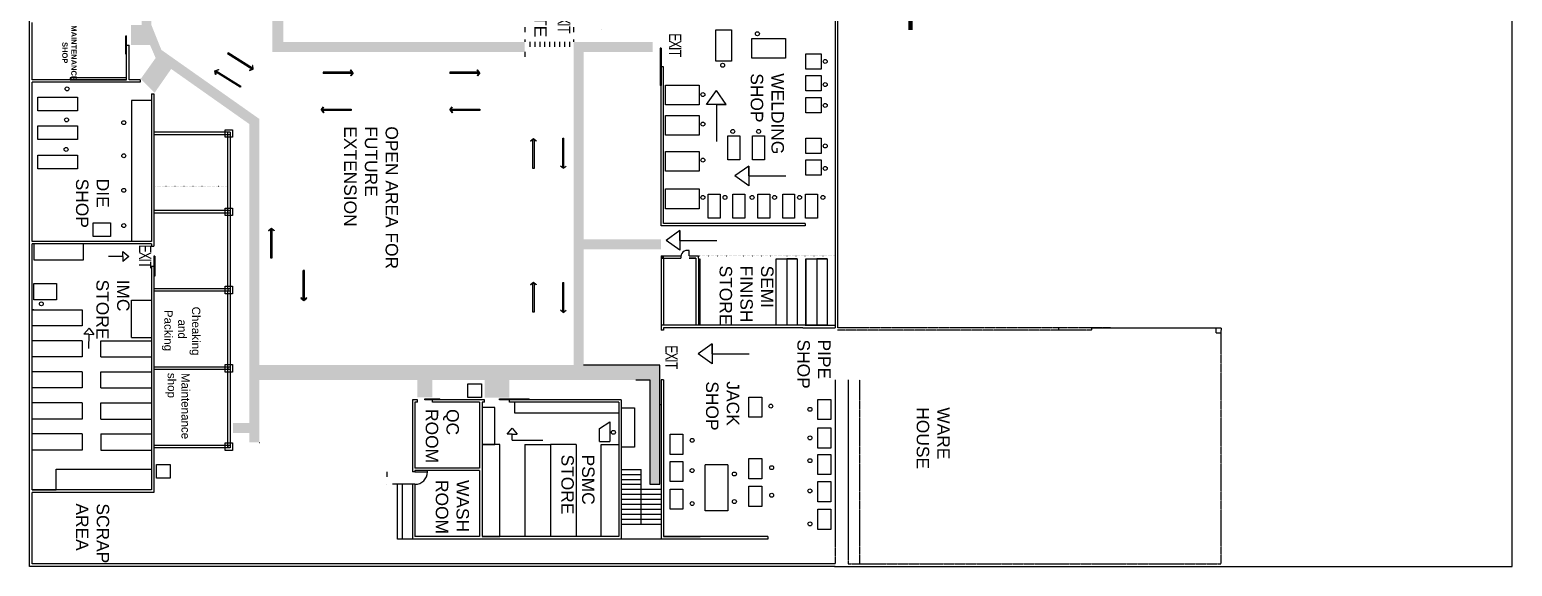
# Model space of a CAD drawing. Header units: inches. Extents: x 8624 to 20537, y 780 to 7738.
# Drawn here: x 8624 to 12202, y 3916 to 5212 of the extents above; entities that cross this region are included whole.
import ezdxf

# ---------------------------------------------------------------- set-up
doc = ezdxf.new("R2010")
doc.units = ezdxf.units.IN
doc.header["$MEASUREMENT"] = 0
for name, pattern in [('ACAD_ISO03W100', [30, 12, -18]), ('ACAD_ISO07W100', [3, 0, -3]), ('HIDDEN2', [0.1875, 0.125, -0.0625])]:
    doc.linetypes.add(name, pattern=pattern)
doc.styles.get("Standard").update_dxf_attribs({"font": 'arial.ttf'})
picture_1 = doc.add_image_def('image1.jpg', size_in_pixel=(225, 225))
pattern_1 = [(138.012788, (7853.9212, 5653.37416), (-90, 80), [1.34536, -133.19088]), (94.96974, (7852.9212, 5654.27416), (10, -120), [2.30868, -228.559248]), (42.510447, (7852.7212, 5656.57416), (-110, -100), [1.62788, -161.160326]), (177.273689, (7850.2212, 5660.47416), (200, -10), [2.10238, -208.13558]), (202.833654, (7848.1212, 5660.57416), (120, 50), [2.06155, -204.09373]), (267.273689, (7846.2212, 5659.77416), (10, 200), [2.10238, -208.13558]), (307.69424, (7846.1212, 5657.67416), (-100, 130), [2.78029, -275.248485]), (342.255328, (7847.8212, 5655.47416), (220, -70), [2.62488, -259.863215]), (31.429566, (7850.3212, 5654.67416), (130, 80), [2.1095, -208.84073]), (85.23636, (7852.1212, 5655.7742), (-10, -110), [2.40832, -118.007626]), (132.397438, (7852.3212, 5658.17416), (-110, 120), [3.11448, -308.33375]), (48.814075, (7850.1212, 5650.5742), (60, 70), [1.06301, -105.238448]), (81.469234, (7850.8212, 5651.37416), (-20, -130), [2.02237, -200.215114]), (135, (7851.121, 5653.374), (-10, 3e-15), [1.41421, -12.727926]), (113.19859, (7852.3212, 5654.0742), (20, -50), [0.76158, -75.39615]), (201.80141, (7852.0212, 5654.7742), (30, 10), [1.07703, -52.774618]), (300.96376, (7851.0212, 5654.3742), (20, -30), [1.74929, -56.56023]), (71.56505, (7851.9212, 5652.8742), (-10, -20), [1.26491, -30.357867]), (286.38954, (7852.0212, 5660.57416), (30, -100), [1.772, -175.42845]), (340.346176, (7852.5212, 5658.87416), (-110, 40), [1.48661, -147.174077]), (203.19859, (7853.9212, 5652.8742), (50, 20), [1.52315, -74.63458]), (253.61046, (7852.5212, 5652.27416), (30, 100), [1.772, -175.42845]), (249.443955, (7845.8212, 5660.5742), (20, 50), [1.7088, -83.731237]), (204.77514, (7845.2212, 5658.97416), (110, 50), [1.43178, -141.74643]), (336.80141, (7843.9212, 5652.7742), (50, -20), [1.52315, -74.63458]), (287.354025, (7845.3212, 5652.17416), (-40, 130), [1.67631, -165.954236]), (339.443955, (7843.9212, 5657.6742), (-50, 20), [0.8544, -84.585637]), (11.30993, (7843.9212, 5653.3742), (40, 10), [0.5099, -50.480295]), (75.96376, (7844.4212, 5653.4742), (-10, -30), [2.06155, -39.169506]), (96.009006, (7844.9212, 5655.47416), (10, -100), [1.9105, -189.139232]), (213.69007, (7850.1212, 5654.3742), (20, 10), [1.44222, -34.613293]), (263.157227, (7848.9212, 5653.57416), (-20, -170), [2.51794, -249.275626]), (330.945396, (7848.6212, 5651.0742), (-70, 40), [1.02956, -101.92674]), (360, (7849.521, 5650.574), (10, 10), [0.6, -9.4]), (30.256437, (7845.2212, 5655.67416), (-70, -40), [1.38924, -137.5352]), (318.012788, (7846.4212, 5656.37416), (90, -80), [2.69072, -131.84552]), (270, (7848.421, 5654.574), (10, -10), [2.6, -7.4]), (235.304846, (7848.4212, 5651.97416), (-70, -100), [1.58114, -156.532743]), (164.054604, (7847.5212, 5650.6742), (-40, 10), [1.45602, -71.34508]), (117.645975, (7846.1212, 5651.07416), (-100, 190), [2.37065, -234.694742]), (85.426079, (7845.0212, 5653.17416), (10, 130), [2.50799, -248.290734])]

msp = doc.modelspace()

# ---------------------------------------------------------------- hatches: boundary and pattern name
h = msp.add_hatch()
h.set_pattern_fill('GRAVEL', color=4, scale=10, angle=-90)
h.set_pattern_definition(pattern_1)
edge = h.paths.add_edge_path()
edge.add_line((8842, 6721.5), (8787.5, 6721.5))
edge.add_line((8787.5, 6721.5), (8787.5, 6687.1))
edge.add_line((8787.5, 6687.1), (8806, 6687.1))
edge.add_line((8806, 6687.1), (8806, 6487.3))
edge.add_arc((8805.4, 6449.8), 37.5, 22.3925, 89.0823, ccw=False)
edge.add_line((8840.1, 6464.1), (8842, 6464.1))
edge.add_line((8842, 6464.1), (8842, 6476.1))
edge.add_line((8842, 6476.1), (8893.5, 6476.1))
edge.add_line((8893.5, 6476.1), (8893.5, 5855.6))
edge.add_line((8893.5, 5855.6), (8868.5, 5855.6))
edge.add_line((8868.5, 5855.6), (8868.5, 5772.6))
edge.add_line((8868.5, 5772.6), (8893.5, 5772.6))
edge.add_line((8893.5, 5772.6), (8893.5, 5466.1))
edge.add_line((8893.5, 5466.1), (8866.4, 5466.1))
edge.add_line((8866.4, 5466.1), (8866.4, 5382.1))
edge.add_line((8866.4, 5382.1), (8893.5, 5382.1))
edge.add_line((8893.5, 5382.1), (8893.5, 5223.1))
edge.add_line((8893.5, 5223.1), (8868.4, 5223.1))
edge.add_line((8868.4, 5223.1), (8868.4, 5175.1))
edge.add_line((8868.4, 5175.1), (8914.1, 5175.1))
edge.add_line((8914.1, 5175.1), (8927.6, 5143.8))
edge.add_line((8927.6, 5143.8), (8891.8, 5093.5))
edge.add_line((8891.8, 5093.5), (8925.3, 5060))
edge.add_line((8925.3, 5060), (8965.1, 5117.3))
edge.add_line((8965.1, 5117.3), (9154.1, 4984))
edge.add_line((9154.1, 4984), (9154.1, 4262.5))
edge.add_line((9154.1, 4262.5), (9114.4, 4262.5))
edge.add_line((9114.4, 4262.5), (9114.4, 4238.5))
edge.add_line((9114.4, 4238.5), (9154.1, 4238.5))
edge.add_line((9154.1, 4238.5), (9154.1, 4215.6))
edge.add_line((9154.1, 4215.6), (9178.1, 4215.6))
edge.add_line((9178.1, 4215.6), (9178.1, 4996.5))
edge.add_line((9178.1, 4996.5), (8941.5, 5163.3))
edge.add_line((8941.5, 5163.3), (8917.5, 5223.1))
edge.add_line((8917.5, 5223.1), (8917.5, 6500.1))
edge.add_line((8917.5, 6500.1), (8893.5, 6500.1))
edge.add_line((8893.5, 6500.1), (8893.5, 6500.1))
edge.add_line((8893.5, 6500.1), (8842, 6500.1))
edge.add_line((8842, 6500.1), (8842, 6721.5))
h = msp.add_hatch()
h.set_pattern_fill('GRAVEL', color=4, scale=10, angle=-90)
h.set_pattern_definition(pattern_1)
h.paths.add_polyline_path([(9761.2, 5158.5), (9818.5, 5158.5), (9818.5, 5182.5), (9760.2, 5182.5), (9235.5, 5182.5), (9235.5, 5218.5), (9235.5, 5728.5), (9209.3, 5728.5), (9209.3, 5727.8), (9209.3, 5218.5), (9209.3, 5158.5)])
h = msp.add_hatch()
h.set_pattern_fill('GRAVEL', color=4, scale=10, angle=-90)
h.set_pattern_definition(pattern_1)
h.paths.add_polyline_path([(9960.5, 4402.5), (9960.5, 4435.8), (9960.5, 4490), (9960.5, 4630.5), (9960.5, 4678.5), (9960.5, 4682.1), (10147.5, 4682.1), (10147.5, 4706.1), (9960.5, 4706.1), (9960.5, 4738.5), (9960.5, 5158.5), (10124.4, 5158.5), (10127.5, 5158.5), (10127.5, 5182.5), (9936.5, 5182.5), (9936.5, 5158.5), (9936.5, 4739), (9936.5, 4631.1), (9936.5, 4490), (9936.5, 4402.5)])
h = msp.add_hatch()
h.set_pattern_fill('GRAVEL', color=4, scale=10, angle=-90)
h.set_pattern_definition(pattern_1)
h.paths.add_polyline_path([(10113.1, 4366.5), (10120.2, 4366.5), (10120.2, 4114.5), (10144.2, 4114.5), (10144.2, 4366.5), (10144.2, 4402.5), (9960.5, 4402.5), (9936.5, 4402.5), (9721.5, 4402.5), (9559.5, 4402.5), (9485.2, 4402.5), (9316.1, 4402.5), (9178.1, 4402.5), (9178.1, 4366.5), (9316.1, 4366.5), (9509.2, 4366.5), (9559.5, 4366.5), (9559.5, 4324.6), (9595.8, 4324.6), (9595.8, 4366.5), (9721.5, 4366.5), (9721.5, 4323.5), (9781.5, 4323.5), (9781.5, 4366.5), (9936.5, 4366.5), (9960.5, 4366.5), (10074.7, 4366.5), (10089.1, 4366.5)])

# ---------------------------------------------------------------- linework, layer by layer
at = {"color": 73}
for p, q in [((12202, 3916.5), (12202, 7155.8)), ((8623.5, 3916.5), (8623.5, 7113.1)), ((10573.5, 7114.5), (10573.5, 4492.5)), ((8707.5, 3916.5), (8623.5, 3916.5)), ((10567.5, 3916.5), (8707.5, 3916.5)), ((10567.5, 3916.5), (10566, 3916.5)), ((10566, 3916.5), (12202, 3916.5))]:
    msp.add_line(p, q, dxfattribs=at)
for p, q in [((10567.5, 6412.5), (10567.5, 4498.5)), ((8629.5, 5091.1), (8629.5, 5229.1)), ((8857.5, 5175.1), (8863.5, 5175.1)), ((8857.5, 5091.1), (8857.5, 5153.1)), ((8863.5, 5091.1), (8863.5, 5175.1)), ((9102.7, 5156.6), (9101.1, 5154.1)), ((9160, 5116.5), (9101.1, 5154.1)), ((9161.6, 5119.1), (9102.7, 5156.6)), ((9160, 5116.5), (9161.6, 5119.1)), ((9160, 5116.5), (9161.6, 5119.1)), ((10153.5, 5122.5), (10147.5, 5122.5)), ((10147.5, 4738.5), (10147.5, 5122.5)), ((10153.5, 4744.5), (10153.5, 5122.5)), ((8857.5, 5091.1), (8629.5, 5091.1)), ((8629.5, 4701.1), (8629.5, 5085.1)), ((8890, 5085.1), (8629.5, 5085.1)), ((8890, 5091.1), (8863.5, 5091.1)), ((8890, 5091.1), (8890, 5085.1)), ((9402, 5109.2), (9332.1, 5109.2)), ((9332.1, 5109.2), (9332.1, 5106.2)), ((9402, 5106.2), (9332.1, 5106.2)), ((9398.2, 5114.2), (9399, 5114.8)), ((9403.2, 5107.7), (9398.2, 5114.2)), ((9403.2, 5107.7), (9398.2, 5101.2)), ((9398.2, 5101.2), (9399, 5100.6)), ((9404.4, 5107.7), (9399, 5114.8)), ((9404.4, 5107.7), (9399, 5100.6)), ((9402, 5106.2), (9402, 5109.2)), ((9707.7, 5109.2), (9637.8, 5109.2)), ((9637.8, 5109.2), (9637.8, 5106.2)), ((9707.7, 5106.2), (9637.8, 5106.2)), ((9703.8, 5114.2), (9704.6, 5114.8)), ((9708.8, 5107.7), (9703.8, 5114.2)), ((9708.8, 5107.7), (9703.8, 5101.2)), ((9703.8, 5101.2), (9704.6, 5100.6)), ((9710.1, 5107.7), (9704.6, 5114.8)), ((9710.1, 5107.7), (9704.6, 5100.6)), ((9707.7, 5106.2), (9707.7, 5109.2)), ((8917.5, 5057.5), (8917.5, 4701.1)), ((8923.5, 5057.5), (8923.5, 4701.1)), ((9327.3, 5018.4), (9332.8, 5025.5)), ((9327.3, 5018.4), (9332.8, 5011.3)), ((9328.6, 5018.4), (9333.6, 5024.9)), ((9328.6, 5018.4), (9333.6, 5011.9)), ((9333.6, 5011.9), (9332.8, 5011.3)), ((9637.8, 5018.4), (9643.2, 5025.5)), ((9637.8, 5018.4), (9643.2, 5011.3)), ((9639, 5018.4), (9644, 5024.9)), ((9639, 5018.4), (9644, 5011.9)), ((9644, 5011.9), (9643.2, 5011.3)), ((9101.5, 4964.5), (8923.5, 4964.5)), ((9101.5, 4958.5), (8923.5, 4958.5)), ((9095.5, 4952.5), (9095.5, 4970.5)), ((9095.5, 4970.5), (9113.5, 4970.5)), ((9113.5, 4952.5), (9095.5, 4952.5)), ((9101.5, 4958.5), (9101.5, 4964.5)), ((9107.5, 4964.5), (9101.5, 4964.5)), ((9101.5, 4775.5), (9101.5, 4964.5)), ((9107.5, 4958.5), (9101.5, 4958.5)), ((9107.5, 4964.5), (9107.5, 4958.5)), ((9107.5, 4958.5), (9107.5, 4586.5)), ((9113.5, 4970.5), (9113.5, 4952.5)), ((9910, 4880), (9910, 4949.9)), ((9913, 4880), (9913, 4949.9)), ((9911.5, 4877.5), (9904.4, 4883)), ((9911.5, 4877.5), (9918.6, 4883)), ((9104.5, 4775.5), (8923.5, 4775.5)), ((9104.5, 4769.5), (8923.5, 4769.5)), ((9095.5, 4763.5), (9095.5, 4781.5)), ((9095.5, 4781.5), (9113.5, 4781.5)), ((9113.5, 4763.5), (9095.5, 4763.5)), ((9101.5, 4769.5), (9101.5, 4775.5)), ((9101.5, 4775.5), (9107.5, 4775.5)), ((9107.5, 4769.5), (9101.5, 4769.5)), ((9101.5, 4586.5), (9101.5, 4769.5)), ((9107.5, 4775.5), (9107.5, 4769.5)), ((9113.5, 4781.5), (9113.5, 4763.5)), ((10495.5, 4738.5), (10147.5, 4738.5)), ((10495.5, 4744.5), (10153.5, 4744.5)), ((10495.5, 4744.5), (10495.5, 4738.5)), ((8917.5, 4701.1), (8629.5, 4701.1)), ((8629.5, 4101.1), (8629.5, 4695.1)), ((8917.5, 4695.1), (8629.5, 4695.1)), ((8917.5, 4695.1), (8917.5, 4689.1)), ((8917.5, 4689.1), (8923.5, 4689.1)), ((8923.5, 4701.1), (8923.5, 4689.1)), ((8917.5, 4641.1), (8917.5, 4101.1)), ((8917.5, 4641.1), (8923.5, 4641.1)), ((8923.5, 4641.1), (8923.5, 4095.1)), ((9284, 4560.6), (9284, 4630.5)), ((9287, 4630.5), (9284, 4630.5)), ((9287, 4560.6), (9287, 4630.5)), ((9103.7, 4586.5), (8923.5, 4586.5)), ((9103.7, 4580.5), (8923.5, 4580.5)), ((9095.5, 4574.5), (9095.5, 4592.5)), ((9095.5, 4592.5), (9113.5, 4592.5)), ((9101.5, 4586.5), (9101.5, 4580.5)), ((9107.5, 4586.5), (9101.5, 4586.5)), ((9107.5, 4580.5), (9101.5, 4580.5)), ((9101.5, 4202.5), (9101.5, 4580.5)), ((9107.5, 4586.5), (9107.5, 4580.5)), ((9107.5, 4580.5), (9107.5, 4202.5)), ((9113.5, 4592.5), (9113.5, 4574.5)), ((9910, 4531.8), (9910, 4601.7)), ((9913, 4531.8), (9913, 4601.7)), ((9113.5, 4574.5), (9095.5, 4574.5)), ((9284, 4560.6), (9287, 4560.6)), ((8633.5, 4536.1), (8629.5, 4536.1)), ((9911.5, 4529.3), (9904.4, 4534.8)), ((9911.5, 4529.3), (9918.6, 4534.8)), ((10495.5, 4498.5), (10147.5, 4498.5)), ((10147.5, 4498.5), (10147.5, 4486.5)), ((10153.5, 4486.5), (10147.5, 4486.5)), ((10489.5, 4492.5), (10153.5, 4492.5)), ((10153.5, 4492.5), (10153.5, 4486.5)), ((10567.5, 4498.5), (10567.5, 4492.5)), ((11486.9, 4480.5), (11486.9, 4492.5)), ((11486.9, 4492.5), (11498.9, 4492.5)), ((11486.9, 4480.5), (11498.9, 4480.5)), ((9095.5, 4385.5), (9095.5, 4403.5)), ((9095.5, 4403.5), (9113.5, 4403.5)), ((9113.5, 4403.5), (9113.5, 4385.5)), ((9101.5, 4397.5), (8923.5, 4397.5)), ((9101.5, 4391.5), (8923.5, 4391.5)), ((9113.5, 4385.5), (9095.5, 4385.5)), ((9107.5, 4397.5), (9101.5, 4397.5)), ((9101.5, 4397.5), (9101.5, 4391.5)), ((9107.5, 4391.5), (9101.5, 4391.5)), ((9107.5, 4397.5), (9107.5, 4391.5)), ((10147.5, 4366.5), (10147.5, 3982.5)), ((10153.5, 4366.5), (10147.5, 4366.5)), ((10153.5, 4366.5), (10153.5, 3988.5)), ((10567.5, 4366.5), (10567.5, 3982.5)), ((10598.9, 4366.5), (10598.9, 3934.5)), ((9547.5, 4318.5), (9547.5, 4144.5)), ((9559.5, 4318.5), (9547.5, 4318.5)), ((9553.5, 4312.5), (9553.5, 4153.5)), ((9559.5, 4312.5), (9553.5, 4312.5)), ((9559.5, 4312.5), (9559.5, 4318.5)), ((9721.5, 4318.5), (9595.5, 4318.5)), ((9595.5, 4312.5), (9595.5, 4318.5)), ((9709.5, 4312.5), (9595.5, 4312.5)), ((9709.5, 4312.5), (9709.5, 4153.5)), ((9715.5, 4312.5), (9715.5, 3988.5)), ((9721.5, 4312.5), (9715.5, 4312.5)), ((9721.5, 4312.5), (9721.5, 4318.5)), ((9781.5, 4312.5), (9781.5, 4318.5)), ((9793.5, 4312.5), (9781.5, 4312.5)), ((10051.5, 4318.5), (9793.5, 4318.5)), ((10045.5, 4312.5), (9793.5, 4312.5)), ((10045.5, 4312.5), (10045.5, 3988.5)), ((10051.5, 4318.5), (10051.5, 3982.5)), ((10051.5, 4299.1), (10083.7, 4299.1)), ((10083.7, 4299.1), (10083.7, 4204.1)), ((9104.5, 4208.5), (8923.5, 4208.5)), ((9104.5, 4202.5), (8923.5, 4202.5)), ((9095.5, 4196.5), (9095.5, 4214.5)), ((9095.5, 4214.5), (9113.5, 4214.5)), ((9113.5, 4196.5), (9095.5, 4196.5)), ((9107.5, 4208.5), (9101.5, 4208.5)), ((9101.5, 4208.5), (9101.5, 4202.5)), ((9107.5, 4202.5), (9101.5, 4202.5)), ((9107.5, 4208.5), (9107.5, 4202.5)), ((9113.5, 4214.5), (9113.5, 4196.5)), ((10083.7, 4204.1), (10051.5, 4204.1)), ((9709.5, 4153.5), (9553.5, 4153.5)), ((9553.5, 4144.5), (9547.5, 4144.5)), ((9553.5, 4147.5), (9553.5, 4144.5)), ((9709.5, 4147.5), (9553.5, 4147.5)), ((9709.5, 4147.5), (9709.5, 3988.5)), ((8917.5, 4101.1), (8629.5, 4101.1)), ((8629.5, 4101.1), (8687.5, 4101.1)), ((8629.5, 3922.5), (8629.5, 4095.1)), ((8923.5, 4095.1), (8629.5, 4095.1)), ((9511.5, 3982.5), (9511.5, 4114.5)), ((9547.5, 4114.5), (9511.5, 4114.5)), ((9523.5, 3982.5), (9523.5, 4114.5)), ((9547.5, 4114.5), (9547.5, 3982.5)), ((9553.5, 4114.5), (9547.5, 4114.5)), ((9553.5, 4114.5), (9553.5, 3988.5)), ((9547.5, 3982.5), (9511.5, 3982.5)), ((10051.5, 3982.5), (9547.5, 3982.5)), ((9709.5, 3988.5), (9553.5, 3988.5)), ((10045.5, 3988.5), (9715.5, 3988.5)), ((9715.5, 3988.5), (9758.5, 3988.5)), ((10045.5, 3988.5), (10002.5, 3988.5)), ((10405.4, 3982.5), (10147.5, 3982.5)), ((10405.4, 3988.5), (10153.5, 3988.5)), ((10153.5, 3988.5), (10217.8, 3988.5)), ((10567.5, 3922.5), (8713.5, 3922.5))]:
    msp.add_line(p, q)
at = {"color": 1}
for p, q in [((8855.5, 5153.1), (8855.5, 5197.6)), ((8855.5, 5197.6), (8857.5, 5197.6)), ((8857.5, 5153.1), (8857.5, 5197.6)), ((10002.5, 5212), (10002.5, 5212)), ((8855.5, 5153.1), (8857.5, 5153.1)), ((10147.5, 5167.5), (10145.5, 5167.5)), ((10145.5, 5167.5), (10145.5, 5077.5)), ((10147.5, 5167.5), (10147.5, 5077.5)), ((10147.5, 5077.5), (10145.5, 5077.5)), ((10256.9, 5031.5), (10280.9, 5065)), ((10304.9, 5031.5), (10280.9, 5065)), ((10280.9, 5031.5), (10256.9, 5031.5)), ((10280.9, 5031.5), (10280.9, 4942)), ((10280.9, 5031.5), (10304.9, 5031.5)), ((10304.9, 5031.5), (10280.9, 5031.5)), ((10359.4, 4883), (10325.9, 4859)), ((10359.4, 4859), (10359.4, 4883)), ((10359.4, 4883), (10359.4, 4859)), ((10359.4, 4835), (10325.9, 4859)), ((10359.4, 4859), (10448.9, 4859)), ((10359.4, 4859), (10359.4, 4835)), ((10192.9, 4727.5), (10159.4, 4703.5)), ((10192.9, 4703.5), (10192.9, 4727.5)), ((10192.9, 4727.5), (10192.9, 4703.5)), ((10192.9, 4679.5), (10159.4, 4703.5)), ((10192.9, 4703.5), (10282.4, 4703.5)), ((10192.9, 4703.5), (10192.9, 4679.5)), ((8848.3, 4664.7), (8814, 4664.7)), ((8848.3, 4664.7), (8848.3, 4676.7)), ((8848.3, 4676.7), (8862.6, 4664.7)), ((8848.3, 4664.7), (8848.3, 4652.7)), ((8862.6, 4664.7), (8848.3, 4652.7)), ((8923.5, 4665.1), (8923.5, 4617.1)), ((8925.5, 4665.1), (8923.5, 4665.1)), ((8925.5, 4665.1), (8925.5, 4617.1)), ((10215, 4666.5), (10215, 4679)), ((8925.5, 4617.1), (8923.5, 4617.1)), ((8754.4, 4477.3), (8766.8, 4491.2)), ((8766.4, 4477), (8754.4, 4477.3)), ((8766.4, 4477), (8765.5, 4442.6)), ((8766.4, 4477), (8778.4, 4476.6)), ((8766.8, 4491.2), (8778.4, 4476.6)), ((10147.5, 4498.5), (10147.5, 4498.5)), ((11186.9, 4492.5), (11486.9, 4492.5)), ((10270.9, 4453.5), (10237.4, 4429.5)), ((10270.9, 4429.5), (10270.9, 4453.5)), ((10270.9, 4453.5), (10270.9, 4429.5)), ((10270.9, 4405.5), (10237.4, 4429.5)), ((10270.9, 4429.5), (10360.4, 4429.5)), ((10270.9, 4429.5), (10270.9, 4405.5)), ((9577.5, 4318.5), (9577.5, 4320.5)), ((9577.5, 4320.5), (9613.5, 4320.5)), ((9613.5, 4318.5), (9577.5, 4318.5)), ((9613.5, 4318.5), (9613.5, 4320.5)), ((9757.5, 4318.5), (9757.5, 4320.5)), ((9757.5, 4320.5), (9829.5, 4320.5)), ((9829.5, 4318.5), (9757.5, 4318.5)), ((9829.5, 4318.5), (9829.5, 4320.5)), ((10147.5, 4306.5), (10145.5, 4306.5)), ((9775.9, 4235.7), (9787.9, 4250)), ((9787.9, 4235.7), (9775.9, 4235.7)), ((9787.9, 4250), (9799.9, 4235.7)), ((9787.9, 4221.5), (9787.9, 4235.7)), ((9787.9, 4235.7), (9799.9, 4235.7)), ((9787.9, 4221.5), (9862.4, 4221.5)), ((9553.5, 4144.5), (9583.5, 4144.5))]:
    msp.add_line(p, q, dxfattribs=at)
at = {"color": 0, "linetype": 'ACAD_ISO03W100'}
for p, q in [((9818.5, 5218.5), (9818.5, 5182.5)), ((9936.5, 5218.5), (9936.5, 5182.5)), ((9818.5, 5158.5), (9818.5, 5133.9)), ((10237.5, 4660.5), (10237.5, 4666.5)), ((9485.2, 4144.5), (9485.2, 4115.1)), ((9485.2, 4115.1), (9485.2, 4114.5)), ((9511.5, 4114.5), (9485.2, 4114.5))]:
    msp.add_line(p, q, dxfattribs=at)
at = {"color": 2, "linetype": 'ACAD_ISO03W100'}
for p, q in [((9830.5, 5182.5), (9830.5, 5158.5)), ((9842.5, 5182.5), (9842.5, 5158.5)), ((9854.5, 5182.5), (9854.5, 5158.5)), ((9866.5, 5182.5), (9866.5, 5158.5)), ((9878.5, 5182.5), (9878.5, 5158.5)), ((9890.5, 5182.5), (9890.5, 5158.5)), ((9902.5, 5182.5), (9902.5, 5158.5)), ((9914.5, 5182.5), (9914.5, 5158.5)), ((9926.5, 5182.5), (9926.5, 5158.5))]:
    msp.add_line(p, q, dxfattribs=at)
at = {"color": 5, "linetype": 'ACAD_ISO03W100'}
msp.add_line((10147.5, 5122.5), (10145.5, 5122.5), dxfattribs=at)
at = {"color": 3}
for p, q in [((8892.1, 5093.2), (8891.8, 5093.5)), ((9177.4, 4215.6), (9178.1, 4215.6))]:
    msp.add_line(p, q, dxfattribs=at)
at = {"color": 0}
for p, q in [((8917.5, 5057.5), (8917.5, 5057.5)), ((8917.5, 5057.5), (8923.5, 5057.5)), ((10147.5, 4666.5), (10194.8, 4666.5)), ((10147.5, 4666.5), (10147.5, 4498.5)), ((10153.5, 4660.5), (10147.5, 4666.5)), ((10153.5, 4666.5), (10147.5, 4660.5)), ((10147.5, 4660.5), (10194.8, 4660.5)), ((10153.5, 4660.5), (10153.5, 4666.5)), ((10153.5, 4660.5), (10153.5, 4498.5)), ((10215, 4666.5), (10237.5, 4666.5)), ((10215, 4660.5), (10231.5, 4660.5)), ((10231.5, 4660.5), (10215, 4660.5)), ((10215, 4660.5), (10217.7, 4660.5)), ((10231.5, 4660.5), (10231.5, 4498.5)), ((10237.5, 4660.5), (10237.5, 4498.5)), ((10241.4, 4658.7), (10241.4, 4498.5)), ((10476, 4658.7), (10451.4, 4658.7)), ((10451.4, 4658.7), (10451.4, 4498.5)), ((10476, 4658.7), (10452, 4658.7)), ((10497.1, 4658.7), (10497.1, 4498.5)), ((10548.1, 4658.7), (10523.5, 4658.7)), ((10523.5, 4658.7), (10523.5, 4498.5)), ((10548.1, 4658.7), (10548.1, 4498.5)), ((10489.5, 4492.5), (10567.5, 4492.5)), ((10495.5, 4498.5), (10567.5, 4498.5)), ((9709.5, 4312.5), (9673.5, 4312.5)), ((9583.5, 4144.5), (9583.5, 4147.5)), ((10217.8, 3988.5), (10241.8, 3988.5)), ((8713.5, 3922.5), (8629.5, 3922.5))]:
    msp.add_line(p, q, dxfattribs=at)
at = {"color": 6}
for p, q in [((8917.5, 5040.8), (8869.5, 5040.8)), ((8869.5, 5040.8), (8869.5, 4701.1)), ((9746.5, 4300), (9715.5, 4300)), ((10051.5, 4150.5), (10099.5, 4150.5)), ((10051.5, 4138.5), (10099.5, 4138.5)), ((10051.5, 4126.5), (10099.5, 4126.5)), ((10099.5, 4018.5), (10099.5, 4150.5)), ((10051.5, 4114.5), (10099.5, 4114.5)), ((10051.5, 4102.5), (10147.5, 4102.5)), ((10051.5, 4090.5), (10147.5, 4090.5)), ((10051.5, 4078.5), (10147.5, 4078.5)), ((10051.5, 4066.5), (10147.5, 4066.5)), ((10051.5, 4054.5), (10147.5, 4054.5)), ((10051.5, 4042.5), (10147.5, 4042.5)), ((10051.5, 4030.5), (10147.5, 4030.5)), ((10051.5, 4018.5), (10147.5, 4018.5))]:
    msp.add_line(p, q, dxfattribs=at)
at = {"linetype": 'ACAD_ISO03W100'}
for p, q in [((9910, 4949.9), (9913, 4949.9)), ((9910, 4601.7), (9913, 4601.7))]:
    msp.add_line(p, q, dxfattribs=at)
at = {"color": 0, "linetype": 'ACAD_ISO07W100'}
for p, q in [((9101.5, 4833.3), (8923.5, 4833.3)), ((10237.5, 4666.5), (10573.5, 4666.5))]:
    msp.add_line(p, q, dxfattribs=at)
at = {"color": 5}
for p, q in [((8633.5, 4695.1), (8633.5, 4656.1)), ((8753.5, 4656.1), (8753.5, 4695.1)), ((8633.5, 4656.1), (8753.5, 4656.1)), ((8633.5, 4599.1), (8688.5, 4599.1)), ((8633.5, 4560.1), (8633.5, 4599.1)), ((8688.5, 4599.1), (8688.5, 4560.1)), ((8688.5, 4560.1), (8633.5, 4560.1)), ((8869.5, 4469.1), (8869.5, 4559.1)), ((8869.5, 4559.1), (8917.5, 4559.1)), ((8629.5, 4536.1), (8750.5, 4536.1)), ((8750.5, 4536.1), (8750.5, 4497.1)), ((8750.5, 4497.1), (8629.5, 4497.1)), ((8750.6, 4461.1), (8629.5, 4461.1)), ((8750.6, 4461.1), (8750.6, 4422.1)), ((8795.6, 4422.1), (8795.6, 4461.1)), ((8795.6, 4461.1), (8917.5, 4461.1)), ((8869.5, 4469.1), (8917.5, 4469.1)), ((8750.6, 4422.1), (8629.5, 4422.1)), ((8795.6, 4422.1), (8917.5, 4422.1)), ((8750.6, 4386.1), (8629.5, 4386.1)), ((8750.6, 4386.1), (8750.6, 4347.1)), ((8795.6, 4347.1), (8795.6, 4386.1)), ((8795.6, 4386.1), (8917.5, 4386.1)), ((8750.6, 4347.1), (8629.5, 4347.1)), ((8795.6, 4347.1), (8917.5, 4347.1)), ((8750.6, 4311.1), (8629.5, 4311.1)), ((8750.6, 4311.1), (8750.6, 4272.1)), ((8795.6, 4272.1), (8795.6, 4311.1)), ((8795.6, 4311.1), (8917.5, 4311.1)), ((9746.5, 4211), (9746.5, 4300)), ((9793.5, 4312.5), (9793.5, 4287.5)), ((8750.6, 4272.1), (8629.5, 4272.1)), ((8795.6, 4272.1), (8917.5, 4272.1)), ((9793.5, 4287.5), (10045.5, 4287.5)), ((9998.8, 4249.4), (10024, 4265)), ((10024, 4265), (10024, 4218.2)), ((8750.6, 4236.1), (8629.5, 4236.1)), ((8750.6, 4236.1), (8750.6, 4197.1)), ((8795.6, 4236.1), (8917.5, 4236.1)), ((8795.6, 4236.1), (8795.6, 4197.1)), ((9998.8, 4218.2), (9998.8, 4249.4)), ((8750.6, 4197.1), (8629.5, 4197.1)), ((8795.6, 4197.1), (8917.5, 4197.1)), ((9758.5, 4211), (9715.5, 4211)), ((9715.5, 4211), (9746.5, 4211)), ((9758.5, 3988.5), (9758.5, 4211)), ((9818.5, 4211), (9818.5, 3988.5)), ((9818.5, 4211), (9880.9, 4211)), ((9880.9, 4211), (9880.9, 3988.5)), ((9942.5, 4211), (9880.9, 4211)), ((9942.5, 4211), (9942.5, 3988.5)), ((9998.8, 4218.2), (10024, 4218.2)), ((10002.5, 3988.5), (10002.5, 4211)), ((10002.5, 4211), (10045.5, 4211)), ((8687.5, 4101.1), (8687.5, 4151.3)), ((8687.5, 4151.3), (8917.5, 4151.3)), ((10253.8, 4050.7), (10253.8, 4161.8)), ((10308.5, 4161.8), (10253.8, 4161.8)), ((10308.5, 4161.8), (10308.5, 4050.7)), ((10308.5, 4050.7), (10253.8, 4050.7))]:
    msp.add_line(p, q, dxfattribs=at)
at = {"color": 4}
for p, q in [((10194.8, 4666.5), (10195.3, 4666.5)), ((10405.4, 3988.5), (10405.4, 3982.5))]:
    msp.add_line(p, q, dxfattribs=at)
at = {"color": 73, "linetype": 'HIDDEN2'}
for p, q in [((11106.9, 4492.5), (10573.5, 4492.5)), ((11186.9, 4486.5), (10573.5, 4486.5)), ((11226.9, 4492.5), (11106.9, 4492.5)), ((11186.9, 4486.5), (11106.9, 4486.5)), ((11186.9, 4486.5), (11186.9, 4492.5)), ((11232.9, 4492.5), (11226.9, 4492.5)), ((11226.9, 4492.5), (11498.9, 4492.5)), ((11498.9, 4492.5), (11498.9, 4486.5)), ((11498.9, 3922.5), (11498.9, 4486.5)), ((10626.9, 3922.5), (10626.9, 4366.5)), ((10598.9, 3922.5), (11498.9, 3922.5))]:
    msp.add_line(p, q, dxfattribs=at)
at = {"color": 1, "linetype": 'HIDDEN2'}
for p, q in [((11106.9, 4492.5), (11106.9, 4486.5)), ((10405.4, 3922.5), (10405.4, 3922.5))]:
    msp.add_line(p, q, dxfattribs=at)
at = {"color": 115}
msp.add_line((10147.5, 3982.5), (10051.5, 3982.5), dxfattribs=at)
at = {"color": 130, "linetype": 'HIDDEN2'}
for p, q in [((10567.5, 3982.5), (10567.5, 3922.5)), ((10598.9, 3934.5), (10598.9, 3922.5))]:
    msp.add_line(p, q, dxfattribs=at)
at = {"color": 5}
for points in [[(10317.4, 5211.7), (10317.4, 5136.2), (10279.4, 5136.2), (10279.4, 5211.7)], [(10447.8, 5190.9), (10447.8, 5143.4), (10366.3, 5143.4), (10366.3, 5190.9)], [(10533.8, 5153.5), (10533.8, 5116.5), (10496.8, 5116.5), (10496.8, 5153.5)], [(10533.8, 5101.3), (10533.8, 5064.3), (10496.8, 5064.3), (10496.8, 5101.3)], [(8739.4, 5048.8), (8739.4, 5015.8), (8642.9, 5015.8), (8642.9, 5048.8)], [(10239.4, 5078), (10239.4, 5030.5), (10157.9, 5030.5), (10157.9, 5078)], [(10533.8, 5048.2), (10533.8, 5011.3), (10496.8, 5011.3), (10496.8, 5048.2)], [(8739.4, 4980.3), (8739.4, 4947.3), (8642.9, 4947.3), (8642.9, 4980.3)], [(10239.4, 5005.2), (10239.4, 4957.7), (10157.9, 4957.7), (10157.9, 5005.2)], [(10337.3, 4955.5), (10337.3, 4897.7), (10308.4, 4897.7), (10308.4, 4955.5)], [(10397.2, 4955.5), (10397.2, 4897.7), (10368.3, 4897.7), (10368.3, 4955.5)], [(10533.8, 4950.5), (10533.8, 4913.5), (10496.8, 4913.5), (10496.8, 4950.5)], [(8739.4, 4909.3), (8739.4, 4876.3), (8642.9, 4876.3), (8642.9, 4909.3)], [(10239.4, 4918), (10239.4, 4870.5), (10157.9, 4870.5), (10157.9, 4918)], [(10533.8, 4897.5), (10533.8, 4860.5), (10496.8, 4860.5), (10496.8, 4897.5)], [(10239.4, 4827.5), (10239.4, 4780), (10157.9, 4780), (10157.9, 4827.5)], [(10289.8, 4814.9), (10289.8, 4757.1), (10261, 4757.1), (10261, 4814.9)], [(10349.8, 4814.9), (10349.8, 4757.1), (10321, 4757.1), (10321, 4814.9)], [(10409.8, 4814.9), (10409.8, 4757.1), (10381, 4757.1), (10381, 4814.9)], [(10469.8, 4814.9), (10469.8, 4757.1), (10441, 4757.1), (10441, 4814.9)], [(10525.2, 4814.9), (10525.2, 4757.1), (10496.3, 4757.1), (10496.3, 4814.9)], [(10390.4, 4325.1), (10390.4, 4276.5), (10359.4, 4276.5), (10359.4, 4325.1)], [(10556.9, 4319.6), (10556.9, 4270.9), (10526, 4270.9), (10526, 4319.6)], [(10200.3, 4235.3), (10200.3, 4186.6), (10169.4, 4186.6), (10169.4, 4235.3)], [(10556.9, 4250.6), (10556.9, 4201.9), (10526, 4201.9), (10526, 4250.6)], [(10200.3, 4169.8), (10200.3, 4121.1), (10169.4, 4121.1), (10169.4, 4169.8)], [(10390.4, 4176.6), (10390.4, 4128), (10359.4, 4128), (10359.4, 4176.6)], [(10556.9, 4186.6), (10556.9, 4137.9), (10526, 4137.9), (10526, 4186.6)], [(10556.9, 4121.1), (10556.9, 4072.4), (10526, 4072.4), (10526, 4121.1)], [(10200.3, 4103), (10200.3, 4054.4), (10169.4, 4054.4), (10169.4, 4103)], [(10390.4, 4109.9), (10390.4, 4061.2), (10359.4, 4061.2), (10359.4, 4109.9)], [(10556.9, 4054.3), (10556.9, 4005.7), (10526, 4005.7), (10526, 4054.3)]]:
    msp.add_lwpolyline(points, close=True, dxfattribs=at)
for points in [[(9154.1, 5114.4), (9154.4, 5113.4), (9162.9, 5116.5), (9162.1, 5125.4), (9161.1, 5125.3), (9161.8, 5117.2)], [(9154.1, 5114.4), (9154.4, 5113.4), (9162.9, 5116.5), (9162.1, 5125.4), (9161.1, 5125.3), (9161.8, 5117.2)], [(9079.5, 5115.2), (9071.9, 5112.3), (9072.7, 5104.1), (9071.7, 5104), (9070.8, 5113), (9079.2, 5116.1)], [(9133, 5076), (9131.5, 5073.5), (9072.1, 5110.4), (9073.7, 5112.9)], [(9399.6, 5019.9), (9399.6, 5016.9), (9329.7, 5016.9), (9329.7, 5019.9)], [(9710.1, 5019.9), (9710.1, 5016.9), (9640.2, 5016.9), (9640.2, 5019.9)], [(9845.8, 4942.9), (9839.3, 4947.9), (9832.8, 4942.9), (9832.1, 4943.7), (9839.3, 4949.2), (9846.4, 4943.7)], [(9840.8, 4876.9), (9837.8, 4876.9), (9837.8, 4946.8), (9840.8, 4946.8)], [(9213.4, 4726.7), (9206.9, 4731.7), (9200.4, 4726.7), (9199.8, 4727.5), (9206.9, 4733), (9214, 4727.5)], [(9208.4, 4660.6), (9205.4, 4660.6), (9205.4, 4730.5), (9208.4, 4730.5)], [(9845.8, 4596.1), (9839.3, 4601.1), (9832.8, 4596.1), (9832.1, 4596.8), (9839.3, 4602.3), (9846.4, 4596.8)], [(9840.8, 4530), (9837.8, 4530), (9837.8, 4599.9), (9840.8, 4599.9)], [(9279, 4564.4), (9278.4, 4563.6), (9285.5, 4558.1), (9292.6, 4563.6), (9292, 4564.4), (9285.5, 4559.4)]]:
    msp.add_lwpolyline(points, close=True)
at = {"color": 4}
msp.add_lwpolyline([(8857.5, 5091.1), (8857.5, 5095.9), (8721, 5095.9), (8721, 5091.1)], close=True, dxfattribs=at)
at = {"color": 6}
msp.add_lwpolyline([(8818.4, 4745.8), (8818.4, 4712.8), (8776.9, 4712.8), (8776.9, 4745.8)], close=True, dxfattribs=at)
at = {"color": 0}
for points in [[(10476, 4658.7), (10476, 4498.5), (10425, 4498.5), (10425, 4658.7)], [(10548.1, 4658.7), (10548.1, 4498.5), (10497.1, 4498.5), (10497.1, 4658.7)]]:
    msp.add_lwpolyline(points, close=True, dxfattribs=at)
msp.add_lwpolyline([(10086.4, 4366.5), (10113.1, 4366.5), (10120.2, 4366.5), (10120.2, 4114.5), (10144.2, 4114.5), (10144.2, 4366.5), (10144.2, 4402.5), (9960.5, 4402.5)], dxfattribs=at)
for centre in [(10379.9, 5202.3), (10296.1, 5126.2), (10543.6, 5135.4), (10543.6, 5079.6), (8713.9, 5069.2), (10248.4, 5055.4), (10543.6, 5029.3), (8712.7, 4994.4), (8850.7, 4987.6), (10248.4, 4984.2), (10320.6, 4966.4), (10382.9, 4966.4), (8711.6, 4923.1), (8850.7, 4907.7), (10543.6, 4931.4), (10248.4, 4897.2), (10543.6, 4877.2), (8850.7, 4824.2), (10248.4, 4807.2), (10301.8, 4807.2), (10367.1, 4807.2), (10421.4, 4807.2), (10481.7, 4807.2), (10538, 4807.2), (8850.7, 4739.1), (8651.8, 4550.2), (10412.4, 4303.3), (10506.8, 4295.6), (10032.4, 4240.1), (10222.5, 4220.7), (10506.8, 4226.6), (10222.4, 4147.7), (10414.4, 4154.8), (10506.8, 4171.6), (10324.4, 4139.5), (10414.4, 4088.1), (10506.6, 4098.6), (10222.5, 4068.1), (10324.4, 4072.8), (10506.8, 4019)]:
    msp.add_circle(centre, 4.74, dxfattribs=at)
at = {"color": 1}
for centre, radius, start, end in [((10211.9, 4662.1), 17.2, 79.6587, 185.5389), ((9553.5, 4144.5), 30, 270, 0)]:
    msp.add_arc(centre, radius, start, end, dxfattribs=at)

# ---------------------------------------------------------------- texts
at = {"color": 11, "insert": (10754.6, 6757.8), "char_height": 96, "attachment_point": 1, "rotation": 270}
msp.add_mtext_dynamic_manual_height_columns('       COMPANY  LAYOUT', width=3630.064, gutter_width=1, heights=[0], dxfattribs=at)
at = {"color": 6, "attachment_point": 1, "rotation": 270}
for s, width, heights, insert, char_height in [('GATE', 117.933, [0], (9871.3, 5307.9), 30), ('{\\W0.7;\\T0.75;\\C1;EXIT}', 117.933, [0], (9928.2, 5261.1), 30), ('{\\fArial|b1|i0|c0|p34; \\H1.0833x;MAINTENANCE\\P        SHOP}', 117.933, [55.1], (8736.8, 5222.6), 12), ('{\\W0.7;\\T0.75;\\C1;EXIT}', 117.933, [0], (10196.7, 5203.6), 30), ('WELDING  SHOP', 117.933, [0], (10443.9, 5106.8), 30), ('OPEN AREA FOR FUTURE EXTENSION', 421.15, [0], (9512.6, 4978.8), 30), ('DIE SHOP', 117.933, [0], (8815.4, 4852.3), 30), ('{\\W0.7;\\T0.75;\\C1;EXIT}', 117.933, [0], (8917.3, 4693.1), 30), ('SEMI FINISH STORE', 117.933, [0], (10418.8, 4642.6), 30), ('IMC \\PSTORE', 117.933, [0], (8864.5, 4608.7), 30), ('{\\H0.66667x;Cheaking\\P    and               \\P Packing }', 117.933, [0], (9035.3, 4543.4), 30), ('{\\W0.7;\\T0.75;\\C1;EXIT}', 117.933, [0], (10187.8, 4450.1), 30), ('PIPE SHOP', 117.933, [0], (10556.5, 4464.1), 30), ('{\\H0.66667x;Maintenance\\Pshop }', 117.933, [0], (9010, 4383.5), 30), ('JACK SHOP', 117.933, [0], (10336, 4363.1), 30), ('QC ROOM', 117.933, [0], (9659.5, 4296.2), 30), ('WARE HOUSE', 222.115, [152.8], (10844.4, 4300.5), 30), ('WASH ROOM', 117.933, [0], (9683.8, 4124.9), 30), ('SCRAP\\PAREA', 117.933, [0], (8815.4, 4068.4), 30)]:
    msp.add_mtext_dynamic_manual_height_columns(s, width=width, gutter_width=1, heights=heights, dxfattribs=dict(at, insert=insert, char_height=char_height))
at = {"color": 5, "insert": (9986.8, 4186.3), "char_height": 30, "attachment_point": 1, "rotation": 270}
msp.add_mtext_dynamic_manual_height_columns('PSMC \\PSTORE', width=117.933, gutter_width=1, heights=[89], dxfattribs=at)

# ---------------------------------------------------------------- pictures from other files: only their frames are drawn
at = {"color": 183, "linetype": 'HIDDEN2'}
image = msp.add_image(picture_1, insert=(9681.2, 4356.9), size_in_units=(33, 33), rotation=-90, dxfattribs=at)
image.dxf.flags = 7
image = msp.add_image(picture_1, insert=(8929.3, 4162.3), size_in_units=(33, 33), rotation=-90, dxfattribs=at)
image.dxf.flags = 7

doc.saveas('drawing.dxf')
